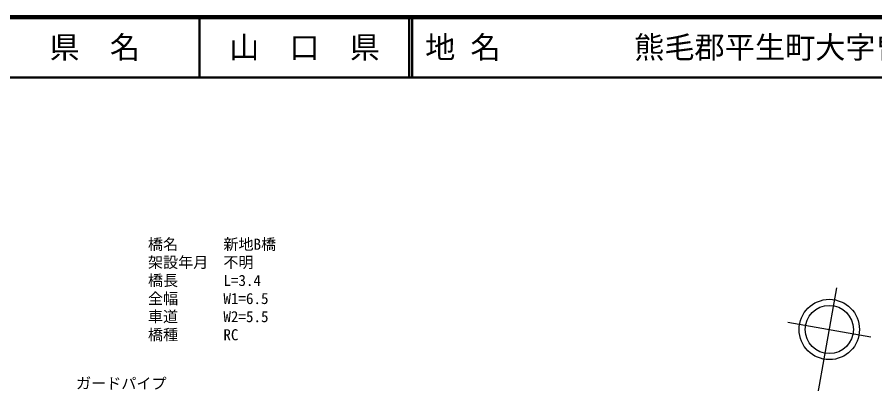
# Model space of a CAD drawing. Units: millimetres, scale not verified. Extents: x 40000 to 680000, y 20000 to 380000.
# Drawn here: x 302753 to 444910, y 319219 to 380000 of the extents above; entities that cross this region are included whole.
import ezdxf
from ezdxf.enums import TextEntityAlignment as Align

# ---------------------------------------------------------------- set-up
doc = ezdxf.new("R2010")
doc.units = ezdxf.units.MM
doc.header["$LTSCALE"] = 1000
for name, color, linetype, lineweight in [('M-BGD', 7, 'Continuous', 25), ('M-BMK-SRVR', 3, 'Continuous', 25), ('M-STR-HTXT', 7, 'Continuous', 13), ('M-TTL', 2, 'Continuous', 140), ('M-TTL-LINE', 7, 'Continuous', 50)]:
    doc.layers.add(name, color=color, linetype=linetype, lineweight=lineweight)
doc.layers.add('M-TTL-TXT', color=7, linetype='Continuous')
doc.styles.add('ＭＳ ゴシック', font='')
doc.styles.get('ＭＳ ゴシック').set_extended_font_data('MS Gothic')

msp = doc.modelspace()

# ---------------------------------------------------------------- linework, layer by layer
at = {"layer": 'M-BGD'}
for p, q in [((434188, 310511), (438601, 335118)), ((430475, 329464), (444256, 326993))]:
    msp.add_line(p, q, dxfattribs=at)
for radius in [5000, 4000]:
    msp.add_circle((437365, 328228), radius, dxfattribs=at)
at = {"layer": 'M-BMK-SRVR'}
for p, q in [((434188, 310511), (438601, 335118)), ((430475, 329464), (444256, 326993))]:
    msp.add_line(p, q, dxfattribs=at)
for radius in [5000, 4000]:
    msp.add_circle((437365, 328228), radius, dxfattribs=at)
at = {"layer": 'M-TTL'}
msp.add_line((680000, 380000), (40000, 380000), dxfattribs=at)
at = {"layer": 'M-TTL-LINE'}
for p, q in [((333000, 380000), (333000, 370000)), ((367750, 380000), (367750, 370000)), ((368250, 380000), (368250, 370000)), ((40000, 370000), (680000, 370000))]:
    msp.add_line(p, q, dxfattribs=at)

# ---------------------------------------------------------------- texts
at = {"layer": 'M-STR-HTXT', "style": 'ＭＳ ゴシック'}
for s, p in [('橋名\u3000\u3000\u3000新地B橋', (324434, 340896)), ('架設年月\u3000不明', (324434, 337896)), ('橋長\u3000\u3000\u3000L=3.4', (324434, 334896)), ('全幅\u3000\u3000\u3000W1=6.5', (324434, 331896)), ('車道\u3000\u3000\u3000W2=5.5', (324434, 328896)), ('橋種\u3000\u3000\u3000RC', (324434, 325896))]:
    msp.add_text(s, height=1833, dxfattribs=at).set_placement(p, align=Align.BOTTOM_LEFT)
msp.add_text('ガードパイプ', height=1833, rotation=359.8, dxfattribs=at).set_placement((312512, 317858), align=Align.BOTTOM_LEFT)
at = {"layer": 'M-TTL-TXT', "style": 'ＭＳ ゴシック'}
for s, p in [('県\u3000名', (315625, 375000)), ('山\u3000口\u3000県', (350375, 375000))]:
    msp.add_text(s, height=3666, dxfattribs=at).set_placement(p, align=Align.MIDDLE_CENTER)
for s, p in [('地 名', (370380, 375000)), ('熊毛郡平生町大字曽根', (405024, 375000))]:
    msp.add_text(s, height=3666, dxfattribs=at).set_placement(p, align=Align.MIDDLE_LEFT)

doc.saveas('drawing.dxf')
